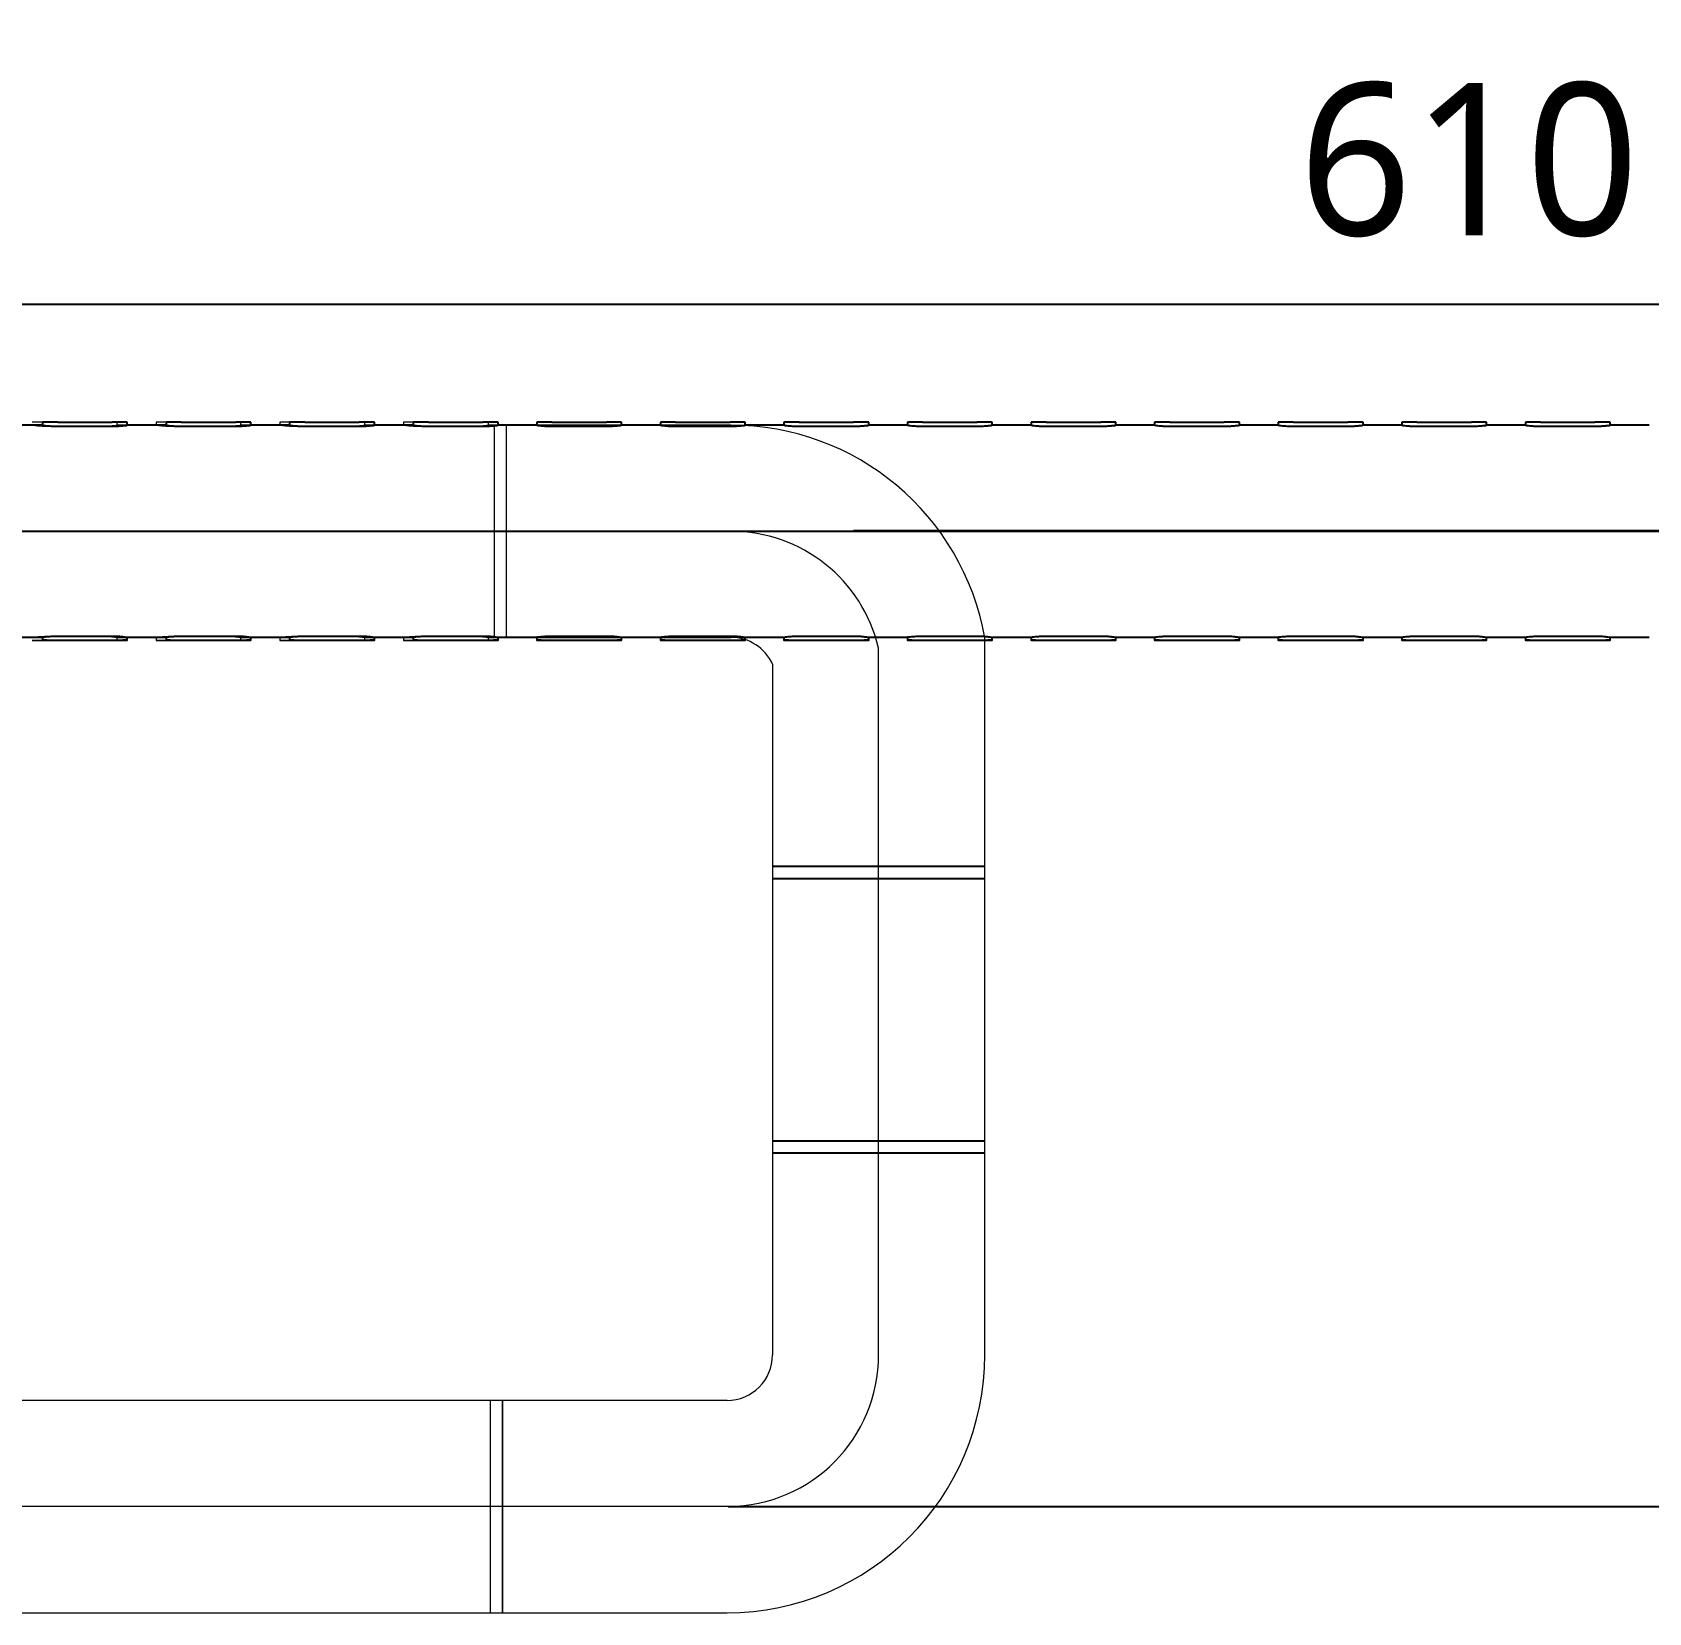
# Model space of a CAD drawing. Extents: x 3814 to 6583, y -1052 to 2311.
# Drawn here: x 4436.5 to 4701.7, y -288.7 to -29.4 of the extents above; entities that cross this region are included whole.
import ezdxf

# ---------------------------------------------------------------- set-up
doc = ezdxf.new("R2010")
doc.units = 0
doc.header["$LTSCALE"] = 20
doc.header["$MEASUREMENT"] = 0
for name, pattern in [('CENTERX2', [20.32, 12.7, -2.54, 2.54, -2.54]), ('SLD-中心线', [34.29, 30.48, -1.27, 1.27, -1.27]), ('SLD-实线', [0])]:
    doc.linetypes.add(name, pattern=pattern)
doc.layers.get('0').update_dxf_attribs({"linetype": 'CONTINUOUS'})
doc.layers.get('DEFPOINTS').update_dxf_attribs({"linetype": 'CONTINUOUS'})
doc.layers.add('10', color=7, linetype='CONTINUOUS')
doc.layers.add('3', color=3, linetype='CONTINUOUS')
doc.layers.add('中心线层', color=1, linetype='CENTERX2', lineweight=25)
doc.styles.get("Standard").update_dxf_attribs({"font": 'NanumGothic.ttf'})
doc.dimstyles.get("Standard").update_dxf_attribs({"dimtxt": 2.5, "dimasz": 2, "dimexe": 2, "dimexo": 1, "dimgap": 1.5, "dimtad": 1, "dimdec": 0, "dimlfac": 10, "dimrnd": 0.5, "dimzin": 0, "dimdsep": 46, "dimtxsty": 'Standard', "dimcen": 0, "dimclrt": 2, "dimadec": 0, "dimazin": 0, "dimtfac": 1, "dimtdec": 0, "dimtmove": 0, "dimatfit": 3, "dimfxl": 0, "dimtolj": 1, "dimtzin": 0, "dimarcsym": 0})

# ---------------------------------------------------------------- blocks, each defined once
blk = doc.blocks.new('*D101')
at = {"layer": '3', "color": 3, "lineweight": -2}
for p, q in [((4236.63, 791.05), (5073.5, 791.05)), ((5063.5, 771.05), (5063.5, 363.6)), ((5063.5, -91.27), (5063.5, 316.38)), ((4291.34, -111.27), (5073.5, -111.27))]:
    blk.add_line(p, q, dxfattribs=at)
at = {"layer": '3', "color": 3}
for points in [[(5060.17, 771.05), (5066.83, 771.05), (5063.5, 791.05)], [(5060.17, -91.27), (5066.83, -91.27), (5063.5, -111.27)]]:
    blk.add_solid(points, dxfattribs=at)
at = {"layer": 'DEFPOINTS', "color": 0}
for p in [(4236.63, 791.05), (4291.34, -111.27), (5063.5, -111.27)]:
    blk.add_point(p, dxfattribs=at)
at = {"layer": '3', "color": 2, "insert": (5063.5, 339.99), "char_height": 25, "attachment_point": 5}
blk.add_mtext('\\A1;900', dxfattribs=at)
blk = doc.blocks.new('*D103')
at = {"layer": '3', "color": 3, "lineweight": -2}
for p, q in [((4367.36, -111.27), (4367.36, -64)), ((4976.97, -111.27), (4976.97, -64)), ((4387.36, -74), (4956.97, -74))]:
    blk.add_line(p, q, dxfattribs=at)
at = {"layer": '3', "color": 3}
for points in [[(4387.36, -70.67), (4387.36, -77.33), (4367.36, -74)], [(4956.97, -70.67), (4956.97, -77.33), (4976.97, -74)]]:
    blk.add_solid(points, dxfattribs=at)
at = {"layer": 'DEFPOINTS', "color": 0}
for p in [(4976.97, -74), (4367.36, -111.27), (4976.97, -111.27)]:
    blk.add_point(p, dxfattribs=at)
at = {"layer": '3', "color": 2, "insert": (4672.17, -50.39), "char_height": 25, "attachment_point": 5}
blk.add_mtext('\\A1;610', dxfattribs=at)
blk = doc.blocks.new('*D104')
at = {"layer": '3', "color": 3, "lineweight": -2}
for p, q in [((4277.37, -86.43), (4277.37, -12.5)), ((4976.97, -111.27), (4976.97, -12.5)), ((4297.37, -22.5), (4956.97, -22.5))]:
    blk.add_line(p, q, dxfattribs=at)
at = {"layer": '3', "color": 3}
for points in [[(4297.37, -19.17), (4297.37, -25.83), (4277.37, -22.5)], [(4956.97, -19.17), (4956.97, -25.83), (4976.97, -22.5)]]:
    blk.add_solid(points, dxfattribs=at)
at = {"layer": 'DEFPOINTS', "color": 0}
for p in [(4976.97, -22.5), (4277.37, -86.43), (4976.97, -111.27)]:
    blk.add_point(p, dxfattribs=at)
at = {"layer": '3', "color": 2, "insert": (4650, 1.02), "char_height": 25, "attachment_point": 5}
blk.add_mtext('\\A1;700', dxfattribs=at)
blk = doc.blocks.new('*D114')
at = {"layer": '3', "color": 3, "lineweight": -2}
for p, q in [((4571.22, -111.17), (5073.5, -111.17)), ((5063.5, -131.17), (5063.5, -167.61)), ((5063.5, -251.27), (5063.5, -214.83)), ((4550.67, -271.27), (5073.5, -271.27))]:
    blk.add_line(p, q, dxfattribs=at)
at = {"layer": '3', "color": 3}
for points in [[(5060.17, -131.17), (5066.83, -131.17), (5063.5, -111.17)], [(5060.17, -251.27), (5066.83, -251.27), (5063.5, -271.27)]]:
    blk.add_solid(points, dxfattribs=at)
at = {"layer": 'DEFPOINTS', "color": 0}
for p in [(4571.22, -111.17), (4550.67, -271.27), (5063.5, -271.27)]:
    blk.add_point(p, dxfattribs=at)
at = {"layer": '3', "color": 2, "insert": (5063.5, -191.22), "char_height": 25, "attachment_point": 5}
blk.add_mtext('\\A1;160', dxfattribs=at)

msp = doc.modelspace()

# ---------------------------------------------------------------- linework, layer by layer
at = {"color": 7, "linetype": 'SLD-实线', "lineweight": 15}
for p, q in [((4436.51663, -93.86231), (4430.08637, -93.86231)), ((4438.97351, -93.36357), (4447.92851, -93.36357)), ((4438.97351, -94.03967), (4447.92851, -94.03967)), ((4456.81463, -93.86231), (4450.38437, -93.86231)), ((4450.41601, -93.86231), (4450.41601, -93.36482)), ((4456.78401, -93.36482), (4456.78401, -93.86231)), ((4459.27151, -93.36357), (4468.22651, -93.36357)), ((4459.27151, -94.03967), (4468.22651, -94.03967)), ((4477.11264, -93.86231), (4470.68237, -93.86231)), ((4470.71401, -93.86231), (4470.71401, -93.36482)), ((4477.08201, -93.36482), (4477.08201, -93.86231)), ((4479.56951, -93.36357), (4488.52451, -93.36357)), ((4479.56951, -94.03967), (4488.52451, -94.03967)), ((4497.41063, -93.86231), (4490.98037, -93.86231)), ((4491.01201, -93.86231), (4491.01201, -93.36482)), ((4497.38001, -93.36482), (4497.38001, -93.86231)), ((4499.86751, -93.36357), (4508.82251, -93.36357)), ((4499.86751, -94.03967), (4508.82251, -94.03967)), ((4512.30501, -93.86231), (4511.27837, -93.86231)), ((4511.31001, -93.86231), (4511.31001, -93.36482)), ((4514.29501, -93.86231), (4512.30501, -93.86231)), ((4512.30501, -128.68734), (4512.30501, -93.86231)), ((4512.30501, -115.78349), (4512.30501, -93.86231)), ((4551.11001, -93.86231), (4514.29501, -93.86231)), ((4514.29501, -115.78349), (4514.29501, -93.86231)), ((4514.29501, -128.68734), (4514.29501, -93.86231)), ((4512.30501, -128.68734), (4512.30501, -115.78349)), ((4514.29501, -128.68734), (4514.29501, -115.78349)), ((4438.97351, -128.50746), (4447.92851, -128.50746)), ((4438.97351, -129.18356), (4447.92851, -129.18356)), ((4447.92851, -129.18608), (4438.97351, -129.18608)), ((4450.41601, -129.18483), (4450.41601, -128.68292)), ((4450.41601, -128.68734), (4456.78401, -128.68734)), ((4456.78401, -128.68292), (4456.78401, -129.18483)), ((4459.27151, -128.50746), (4468.22651, -128.50746)), ((4459.27151, -129.18356), (4468.22651, -129.18356)), ((4468.22651, -129.18608), (4459.27151, -129.18608)), ((4470.71401, -129.18483), (4470.71401, -128.68292)), ((4470.71401, -128.68734), (4477.08201, -128.68734)), ((4477.08201, -128.68292), (4477.08201, -129.18483)), ((4479.56951, -128.50746), (4488.52451, -128.50746)), ((4479.56951, -129.18356), (4488.52451, -129.18356)), ((4488.52451, -129.18608), (4479.56951, -129.18608)), ((4491.01201, -129.18483), (4491.01201, -128.68292)), ((4491.01201, -128.68734), (4497.38001, -128.68734)), ((4497.38001, -128.68292), (4497.38001, -129.18483)), ((4499.86751, -128.50746), (4508.82251, -128.50746)), ((4499.86751, -129.18356), (4508.82251, -129.18356)), ((4508.82251, -129.18608), (4499.86751, -129.18608)), ((4511.31001, -129.18483), (4511.31001, -128.68292)), ((4511.31001, -128.68734), (4512.30501, -128.68734)), ((4512.30501, -128.68734), (4514.29501, -128.68734)), ((4514.29501, -128.68734), (4551.11001, -128.68734)), ((4592.74327, -246.39983), (4592.74327, -128.7401)), ((4557.91827, -133.09427), (4557.91827, -246.39983)), ((4511.65077, -253.86232), (4150.46576, -253.86232)), ((4513.64077, -253.86232), (4511.65077, -253.86232)), ((4511.65077, -274.3393), (4511.65077, -253.86232)), ((4511.65077, -288.68732), (4511.65077, -253.86232)), ((4550.45577, -253.86232), (4513.64077, -253.86232)), ((4513.64077, -288.68732), (4513.64077, -253.86232)), ((4513.64077, -253.86232), (4513.64077, -288.68732)), ((4511.65077, -288.68732), (4511.65077, -274.3393)), ((4150.46576, -288.68732), (4511.65077, -288.68732)), ((4511.65077, -288.68732), (4513.64077, -288.68732)), ((4513.64077, -288.68732), (4550.45577, -288.68732))]:
    msp.add_line(p, q, dxfattribs=at)
at = {"color": 5, "linetype": 'Continuous', "lineweight": 25}
for p, q in [((4438.18453, -93.8842), (4431.76234, -93.8842)), ((4438.15915, -93.38762), (4438.15915, -93.88887)), ((4440.64352, -93.37337), (4449.58726, -93.37337)), ((4440.64352, -94.04861), (4449.58726, -94.04861)), ((4458.45703, -93.8842), (4452.03484, -93.8842)), ((4452.07164, -93.88887), (4452.07164, -93.38762)), ((4458.43165, -93.38762), (4458.43165, -93.88887)), ((4460.91602, -93.37337), (4469.85977, -93.37337)), ((4460.91602, -94.04861), (4469.85977, -94.04861)), ((4478.72953, -93.8842), (4472.30733, -93.8842)), ((4472.34415, -93.88887), (4472.34415, -93.38762)), ((4478.70414, -93.38762), (4478.70414, -93.88887)), ((4481.18852, -93.37337), (4490.13226, -93.37337)), ((4481.18852, -94.04861), (4490.13226, -94.04861)), ((4499.00203, -93.8842), (4492.57984, -93.8842)), ((4492.61665, -93.88887), (4492.61665, -93.38762)), ((4498.97664, -93.38762), (4498.97664, -93.88887)), ((4501.46101, -93.37337), (4510.40477, -93.37337)), ((4501.46101, -94.04861), (4510.40477, -94.04861)), ((4519.27452, -93.8842), (4512.85234, -93.8842)), ((4512.88914, -93.88887), (4512.88914, -93.38762)), ((4519.24914, -93.38762), (4519.24914, -93.88887)), ((4521.73351, -93.37337), (4530.67727, -93.37337)), ((4521.73351, -94.04861), (4530.67727, -94.04861)), ((4539.54703, -93.8842), (4533.12484, -93.8842)), ((4533.16164, -93.88887), (4533.16164, -93.38762)), ((4539.52164, -93.38762), (4539.52164, -93.88887)), ((4542.00602, -93.37337), (4550.94977, -93.37337)), ((4542.00602, -94.04861), (4550.94977, -94.04861)), ((4559.81953, -93.8842), (4553.39734, -93.8842)), ((4553.43414, -93.88887), (4553.43414, -93.38762)), ((4559.79415, -93.38762), (4559.79415, -93.88887)), ((4562.27852, -93.37337), (4571.22227, -93.37337)), ((4562.27852, -94.04861), (4571.22227, -94.04861)), ((4580.09203, -93.8842), (4573.66985, -93.8842)), ((4573.70665, -93.88887), (4573.70665, -93.38762)), ((4580.06665, -93.38762), (4580.06665, -93.88887)), ((4582.55102, -93.37337), (4591.49478, -93.37337)), ((4582.55102, -94.04861), (4591.49478, -94.04861)), ((4600.36452, -93.8842), (4593.94234, -93.8842)), ((4593.97915, -93.88887), (4593.97915, -93.38762)), ((4600.33914, -93.38762), (4600.33914, -93.88887)), ((4602.82351, -93.37337), (4611.76726, -93.37337)), ((4602.82351, -94.04861), (4611.76726, -94.04861)), ((4620.63704, -93.8842), (4614.21485, -93.8842)), ((4614.25164, -93.88887), (4614.25164, -93.38762)), ((4620.61165, -93.38762), (4620.61165, -93.88887)), ((4623.09603, -93.37337), (4632.03978, -93.37337)), ((4623.09603, -94.04861), (4632.03978, -94.04861)), ((4640.90952, -93.8842), (4634.48734, -93.8842)), ((4634.52415, -93.88887), (4634.52415, -93.38762)), ((4640.88414, -93.38762), (4640.88414, -93.88887)), ((4643.36852, -93.37337), (4652.31227, -93.37337)), ((4643.36852, -94.04861), (4652.31227, -94.04861)), ((4661.18204, -93.8842), (4654.75983, -93.8842)), ((4654.79664, -93.88887), (4654.79664, -93.38762)), ((4661.15663, -93.38762), (4661.15663, -93.88887)), ((4663.64103, -93.37337), (4672.58476, -93.37337)), ((4663.64103, -94.04861), (4672.58476, -94.04861)), ((4681.45453, -93.8842), (4675.03235, -93.8842)), ((4675.06913, -93.88887), (4675.06913, -93.38762)), ((4681.42915, -93.38762), (4681.42915, -93.88887)), ((4683.91352, -93.37337), (4692.85727, -93.37337)), ((4683.91352, -94.04861), (4692.85727, -94.04861)), ((4701.72702, -93.8842), (4695.30483, -93.8842)), ((4695.34165, -93.88887), (4695.34165, -93.38762)), ((4431.77375, -128.66545), (4438.19594, -128.66545)), ((4438.15915, -128.66078), (4438.15915, -129.16203)), ((4440.64352, -128.47255), (4449.58726, -128.47255)), ((4440.64352, -129.14779), (4449.58726, -129.14779)), ((4449.58726, -129.17628), (4440.64352, -129.17628)), ((4452.04626, -128.66545), (4458.46845, -128.66545)), ((4452.07164, -129.16203), (4452.07164, -128.66078)), ((4458.43165, -128.66078), (4458.43165, -129.16203)), ((4460.91602, -128.47255), (4469.85977, -128.47255)), ((4460.91602, -129.14779), (4469.85977, -129.14779)), ((4469.85977, -129.17628), (4460.91602, -129.17628)), ((4472.31875, -128.66545), (4478.74095, -128.66545)), ((4472.34415, -129.16203), (4472.34415, -128.66078)), ((4478.70414, -128.66078), (4478.70414, -129.16203)), ((4481.18852, -128.47255), (4490.13226, -128.47255)), ((4481.18852, -129.14779), (4490.13226, -129.14779)), ((4490.13226, -129.17628), (4481.18852, -129.17628)), ((4492.59125, -128.66545), (4499.01345, -128.66545)), ((4492.61665, -129.16203), (4492.61665, -128.66078)), ((4498.97664, -128.66078), (4498.97664, -129.16203)), ((4501.46101, -128.47255), (4510.40477, -128.47255)), ((4501.46101, -129.14779), (4510.40477, -129.14779)), ((4510.40477, -129.17628), (4501.46101, -129.17628)), ((4512.86376, -128.66545), (4519.28594, -128.66545)), ((4512.88914, -129.16203), (4512.88914, -128.66078)), ((4519.24914, -128.66078), (4519.24914, -129.16203)), ((4521.73351, -128.47255), (4530.67727, -128.47255)), ((4521.73351, -129.14779), (4530.67727, -129.14779)), ((4530.67727, -129.17628), (4521.73351, -129.17628)), ((4533.13626, -128.66545), (4539.55844, -128.66545)), ((4533.16164, -129.16203), (4533.16164, -128.66078)), ((4539.52164, -128.66078), (4539.52164, -129.16203)), ((4542.00602, -128.47255), (4550.94977, -128.47255)), ((4542.00602, -129.14779), (4550.94977, -129.14779)), ((4550.94977, -129.17628), (4542.00602, -129.17628)), ((4553.40876, -128.66545), (4559.83094, -128.66545)), ((4553.43414, -129.16203), (4553.43414, -128.66078)), ((4559.79415, -128.66078), (4559.79415, -129.16203)), ((4562.27852, -128.47255), (4571.22227, -128.47255)), ((4562.27852, -129.14779), (4571.22227, -129.14779)), ((4571.22227, -129.17628), (4562.27852, -129.17628)), ((4573.68125, -128.66545), (4580.10345, -128.66545)), ((4573.70665, -129.16203), (4573.70665, -128.66078)), ((4580.06665, -128.66078), (4580.06665, -129.16203)), ((4582.55102, -128.47255), (4591.49478, -128.47255)), ((4582.55102, -129.14779), (4591.49478, -129.14779)), ((4591.49478, -129.17628), (4582.55102, -129.17628)), ((4593.95377, -128.66545), (4600.37595, -128.66545)), ((4593.97915, -129.16203), (4593.97915, -128.66078)), ((4600.33914, -128.66078), (4600.33914, -129.16203)), ((4602.82351, -128.47255), (4611.76726, -128.47255)), ((4602.82351, -129.14779), (4611.76726, -129.14779)), ((4611.76726, -129.17628), (4602.82351, -129.17628)), ((4614.22625, -128.66545), (4620.64844, -128.66545)), ((4614.25164, -129.16203), (4614.25164, -128.66078)), ((4620.61165, -128.66078), (4620.61165, -129.16203)), ((4623.09603, -128.47255), (4632.03978, -128.47255)), ((4623.09603, -129.14779), (4632.03978, -129.14779)), ((4632.03978, -129.17628), (4623.09603, -129.17628)), ((4634.49874, -128.66545), (4640.92096, -128.66545)), ((4634.52415, -129.16203), (4634.52415, -128.66078)), ((4640.88414, -128.66078), (4640.88414, -129.16203)), ((4643.36852, -128.47255), (4652.31227, -128.47255)), ((4643.36852, -129.14779), (4652.31227, -129.14779)), ((4652.31227, -129.17628), (4643.36852, -129.17628)), ((4654.77126, -128.66545), (4661.19344, -128.66545)), ((4654.79664, -129.16203), (4654.79664, -128.66078)), ((4661.15663, -128.66078), (4661.15663, -129.16203)), ((4663.64103, -128.47255), (4672.58476, -128.47255)), ((4663.64103, -129.14779), (4672.58476, -129.14779)), ((4672.58476, -129.17628), (4663.64103, -129.17628)), ((4675.04375, -128.66545), (4681.46593, -128.66545)), ((4675.06913, -129.16203), (4675.06913, -128.66078)), ((4681.42915, -128.66078), (4681.42915, -129.16203)), ((4683.91352, -128.47255), (4692.85727, -128.47255)), ((4683.91352, -129.14779), (4692.85727, -129.14779)), ((4692.85727, -129.17628), (4683.91352, -129.17628)), ((4695.31627, -128.66545), (4701.73845, -128.66545)), ((4695.34165, -129.16203), (4695.34165, -128.66078))]:
    msp.add_line(p, q, dxfattribs=at)
for p, q in [((4557.91827, -166.24705), (4592.74327, -166.24705)), ((4557.91827, -168.23705), (4592.74327, -168.23705)), ((4557.91827, -211.25705), (4592.74327, -211.25705)), ((4557.91827, -213.24705), (4592.74327, -213.24705))]:
    msp.add_line(p, q)
at = {"color": 7, "linetype": 'SLD-实线', "lineweight": 15, "flags": 128}
for points in [[(4438.97351, -129.18608), (4438.02158, -129.18599), (4437.21458, -129.18572), (4436.67535, -129.18531), (4436.48601, -129.18483), (4436.67535, -129.18433), (4437.21458, -129.18394), (4438.02158, -129.18365), (4438.97351, -129.18356)], [(4447.92851, -129.18356), (4448.88043, -129.18365), (4449.68743, -129.18394), (4450.22666, -129.18433), (4450.41601, -129.18483), (4450.22666, -129.18531), (4449.68743, -129.18572), (4448.88043, -129.18599), (4447.92851, -129.18608)], [(4459.27151, -129.18608), (4458.31958, -129.18599), (4457.51258, -129.18572), (4456.97336, -129.18531), (4456.78401, -129.18483), (4456.97336, -129.18433), (4457.51258, -129.18394), (4458.31958, -129.18365), (4459.27151, -129.18356)], [(4468.22651, -129.18356), (4469.17843, -129.18365), (4469.98544, -129.18394), (4470.52466, -129.18433), (4470.71401, -129.18483), (4470.52466, -129.18531), (4469.98544, -129.18572), (4469.17843, -129.18599), (4468.22651, -129.18608)], [(4479.56951, -129.18608), (4478.61758, -129.18599), (4477.81058, -129.18572), (4477.27136, -129.18531), (4477.08201, -129.18483), (4477.27136, -129.18433), (4477.81058, -129.18394), (4478.61758, -129.18365), (4479.56951, -129.18356)], [(4488.52451, -129.18356), (4489.47643, -129.18365), (4490.28343, -129.18394), (4490.82266, -129.18433), (4491.01201, -129.18483), (4490.82266, -129.18531), (4490.28343, -129.18572), (4489.47643, -129.18599), (4488.52451, -129.18608)], [(4499.86751, -129.18608), (4498.91558, -129.18599), (4498.10858, -129.18572), (4497.56936, -129.18531), (4497.38001, -129.18483), (4497.56936, -129.18433), (4498.10858, -129.18394), (4498.91558, -129.18365), (4499.86751, -129.18356)], [(4508.82251, -129.18356), (4509.77443, -129.18365), (4510.58144, -129.18394), (4511.12066, -129.18433), (4511.31001, -129.18483), (4511.12066, -129.18531), (4510.58144, -129.18572), (4509.77443, -129.18599), (4508.82251, -129.18608)]]:
    msp.add_lwpolyline(points, dxfattribs=at)
at = {"color": 5, "linetype": 'Continuous', "lineweight": 25, "flags": 128}
for points in [[(4440.64352, -129.17628), (4439.69279, -129.17519), (4438.8868, -129.1721), (4438.34825, -129.16748), (4438.15915, -129.16203), (4438.34825, -129.15658), (4438.8868, -129.15196), (4439.69279, -129.14887), (4440.64352, -129.14779)], [(4449.58726, -129.14779), (4450.538, -129.14887), (4451.34399, -129.15196), (4451.88253, -129.15658), (4452.07164, -129.16203), (4451.88253, -129.16748), (4451.34399, -129.1721), (4450.538, -129.17519), (4449.58726, -129.17628)], [(4460.91602, -129.17628), (4459.96529, -129.17519), (4459.1593, -129.1721), (4458.62076, -129.16748), (4458.43165, -129.16203), (4458.62076, -129.15658), (4459.1593, -129.15196), (4459.96529, -129.14887), (4460.91602, -129.14779)], [(4469.85977, -129.14779), (4470.81049, -129.14887), (4471.61648, -129.15196), (4472.15503, -129.15658), (4472.34415, -129.16203), (4472.15503, -129.16748), (4471.61648, -129.1721), (4470.81049, -129.17519), (4469.85977, -129.17628)], [(4481.18852, -129.17628), (4480.23779, -129.17519), (4479.4318, -129.1721), (4478.89325, -129.16748), (4478.70414, -129.16203), (4478.89325, -129.15658), (4479.4318, -129.15196), (4480.23779, -129.14887), (4481.18852, -129.14779)], [(4490.13226, -129.14779), (4491.083, -129.14887), (4491.88898, -129.15196), (4492.42754, -129.15658), (4492.61665, -129.16203), (4492.42754, -129.16748), (4491.88898, -129.1721), (4491.083, -129.17519), (4490.13226, -129.17628)], [(4501.46101, -129.17628), (4500.51029, -129.17519), (4499.70431, -129.1721), (4499.16575, -129.16748), (4498.97664, -129.16203), (4499.16575, -129.15658), (4499.70431, -129.15196), (4500.51029, -129.14887), (4501.46101, -129.14779)], [(4510.40477, -129.14779), (4511.3555, -129.14887), (4512.16149, -129.15196), (4512.70002, -129.15658), (4512.88914, -129.16203), (4512.70002, -129.16748), (4512.16149, -129.1721), (4511.3555, -129.17519), (4510.40477, -129.17628)], [(4521.73351, -129.17628), (4520.78279, -129.17519), (4519.97679, -129.1721), (4519.43826, -129.16748), (4519.24914, -129.16203), (4519.43826, -129.15658), (4519.97679, -129.15196), (4520.78279, -129.14887), (4521.73351, -129.14779)], [(4530.67727, -129.14779), (4531.628, -129.14887), (4532.43399, -129.15196), (4532.97253, -129.15658), (4533.16164, -129.16203), (4532.97253, -129.16748), (4532.43399, -129.1721), (4531.628, -129.17519), (4530.67727, -129.17628)], [(4542.00602, -129.17628), (4541.05528, -129.17519), (4540.2493, -129.1721), (4539.71076, -129.16748), (4539.52164, -129.16203), (4539.71076, -129.15658), (4540.2493, -129.15196), (4541.05528, -129.14887), (4542.00602, -129.14779)], [(4550.94977, -129.14779), (4551.9005, -129.14887), (4552.70649, -129.15196), (4553.24503, -129.15658), (4553.43414, -129.16203), (4553.24503, -129.16748), (4552.70649, -129.1721), (4551.9005, -129.17519), (4550.94977, -129.17628)], [(4562.27852, -129.17628), (4561.32778, -129.17519), (4560.5218, -129.1721), (4559.98326, -129.16748), (4559.79415, -129.16203), (4559.98326, -129.15658), (4560.5218, -129.15196), (4561.32778, -129.14887), (4562.27852, -129.14779)], [(4571.22227, -129.14779), (4572.17299, -129.14887), (4572.97899, -129.15196), (4573.51753, -129.15658), (4573.70665, -129.16203), (4573.51753, -129.16748), (4572.97899, -129.1721), (4572.17299, -129.17519), (4571.22227, -129.17628)], [(4582.55102, -129.17628), (4581.60029, -129.17519), (4580.7943, -129.1721), (4580.25575, -129.16748), (4580.06665, -129.16203), (4580.25575, -129.15658), (4580.7943, -129.15196), (4581.60029, -129.14887), (4582.55102, -129.14779)], [(4591.49478, -129.14779), (4592.44551, -129.14887), (4593.25148, -129.15196), (4593.79002, -129.15658), (4593.97915, -129.16203), (4593.79002, -129.16748), (4593.25148, -129.1721), (4592.44551, -129.17519), (4591.49478, -129.17628)], [(4602.82351, -129.17628), (4601.87278, -129.17519), (4601.0668, -129.1721), (4600.52827, -129.16748), (4600.33914, -129.16203), (4600.52827, -129.15658), (4601.0668, -129.15196), (4601.87278, -129.14887), (4602.82351, -129.14779)], [(4611.76726, -129.14779), (4612.718, -129.14887), (4613.524, -129.15196), (4614.06254, -129.15658), (4614.25164, -129.16203), (4614.06254, -129.16748), (4613.524, -129.1721), (4612.718, -129.17519), (4611.76726, -129.17628)], [(4623.09603, -129.17628), (4622.14529, -129.17519), (4621.33929, -129.1721), (4620.80075, -129.16748), (4620.61165, -129.16203), (4620.80075, -129.15658), (4621.33929, -129.15196), (4622.14529, -129.14887), (4623.09603, -129.14779)], [(4632.03978, -129.14779), (4632.99049, -129.14887), (4633.79649, -129.15196), (4634.33503, -129.15658), (4634.52415, -129.16203), (4634.33503, -129.16748), (4633.79649, -129.1721), (4632.99049, -129.17519), (4632.03978, -129.17628)], [(4643.36852, -129.17628), (4642.41778, -129.17519), (4641.61181, -129.1721), (4641.07324, -129.16748), (4640.88414, -129.16203), (4641.07324, -129.15658), (4641.61181, -129.15196), (4642.41778, -129.14887), (4643.36852, -129.14779)], [(4652.31227, -129.14779), (4653.263, -129.14887), (4654.06897, -129.15196), (4654.60754, -129.15658), (4654.79664, -129.16203), (4654.60754, -129.16748), (4654.06897, -129.1721), (4653.263, -129.17519), (4652.31227, -129.17628)], [(4663.64103, -129.17628), (4662.6903, -129.17519), (4661.8843, -129.1721), (4661.34576, -129.16748), (4661.15663, -129.16203), (4661.34576, -129.15658), (4661.8843, -129.15196), (4662.6903, -129.14887), (4663.64103, -129.14779)], [(4672.58476, -129.14779), (4673.53549, -129.14887), (4674.34149, -129.15196), (4674.88003, -129.15658), (4675.06913, -129.16203), (4674.88003, -129.16748), (4674.34149, -129.1721), (4673.53549, -129.17519), (4672.58476, -129.17628)], [(4683.91352, -129.17628), (4682.96279, -129.17519), (4682.15681, -129.1721), (4681.61825, -129.16748), (4681.42915, -129.16203), (4681.61825, -129.15658), (4682.15681, -129.15196), (4682.96279, -129.14887), (4683.91352, -129.14779)], [(4692.85727, -129.14779), (4693.80801, -129.14887), (4694.61398, -129.15196), (4695.15252, -129.15658), (4695.34165, -129.16203), (4695.15252, -129.16748), (4694.61398, -129.1721), (4693.80801, -129.17519), (4692.85727, -129.17628)]]:
    msp.add_lwpolyline(points, dxfattribs=at)
at = {"color": 7, "linetype": 'SLD-实线', "lineweight": 15}
for centre, radius, start, end in [((4438.34382, -1319.823), 1226.45958, 89.97058333, 90.08679031), ((4448.55819, -1319.83703), 1226.47362, 89.91321036, 90.029416), ((4458.64182, -1319.83001), 1226.4666, 89.97058366, 90.08678997), ((4468.85619, -1319.83564), 1226.47223, 89.91321025, 90.0294162), ((4478.93983, -1319.83564), 1226.47223, 89.9705838, 90.08678975), ((4489.15419, -1319.83801), 1226.4746, 89.91321036, 90.02941609), ((4499.23783, -1319.83801), 1226.4746, 89.97058391, 90.08678964), ((4509.45219, -1319.83435), 1226.47094, 89.9132102, 90.02941621), ((4551.11001, -136.14982), 42.2875, 10.0916078, 90), ((4551.11001, -136.14982), 7.4625, 24.1705551, 90), ((4550.45577, -246.39982), 7.4625, 270, 0), ((4550.45577, -246.39982), 42.2875, 270, 0)]:
    msp.add_arc(centre, radius, start, end, dxfattribs=at)
at = {"color": 5, "linetype": 'Continuous', "lineweight": 25}
for centre, radius, start, end in [((4440.0224, -201.69349), 108.3219, 89.6714616, 90.985596), ((4450.20838, -201.69494), 108.32335, 89.0144118, 90.3285325), ((4460.2949, -201.69387), 108.32228, 89.6714639, 90.9855937), ((4470.48089, -201.69557), 108.32398, 89.0144167, 90.3285257), ((4480.5674, -201.69601), 108.32441, 89.671471, 90.9855827), ((4490.75338, -201.69601), 108.32441, 89.0144173, 90.328529), ((4500.8399, -201.69557), 108.32398, 89.6714743, 90.9855833), ((4511.02589, -201.69387), 108.32228, 89.0144063, 90.3285361), ((4521.1124, -201.69462), 108.32303, 89.6714685, 90.9855891), ((4531.29839, -201.69387), 108.32228, 89.0144063, 90.3285361), ((4541.3849, -201.69387), 108.32228, 89.6714639, 90.9855937), ((4551.57089, -201.69387), 108.32228, 89.0144063, 90.3285361), ((4561.6574, -201.69387), 108.32228, 89.6714639, 90.9855937), ((4571.84339, -201.69462), 108.32303, 89.0144109, 90.3285315), ((4581.92989, -201.69236), 108.32077, 89.6714548, 90.9856028), ((4592.11588, -201.69633), 108.32474, 89.0144213, 90.3285211), ((4602.2024, -201.69633), 108.32474, 89.6714789, 90.9855787), ((4612.3884, -201.69141), 108.31982, 89.0143914, 90.328551), ((4622.47489, -201.69141), 108.31982, 89.671449, 90.9856086), ((4632.66088, -201.69784), 108.32625, 89.0144304, 90.328512), ((4642.74739, -201.69331), 108.32172, 89.6714605, 90.9855971), ((4652.93339, -201.69331), 108.32172, 89.0144029, 90.3285395), ((4663.01992, -201.69871), 108.32711, 89.6714815, 90.9855683), ((4673.20589, -201.69141), 108.31982, 89.0143914, 90.328551), ((4683.2924, -201.69331), 108.32172, 89.6714605, 90.9855971), ((4693.47838, -201.69633), 108.32474, 89.0144213, 90.3285211)]:
    msp.add_arc(centre, radius, start, end, dxfattribs=at)
at = {"color": 7, "linetype": 'SLD-实线', "lineweight": 15}
for points, knots in [([(4436.51663, -93.86667), (4436.50832, -93.86544), (4436.47428, -93.8604), (4436.69904, -93.8922), (4437.16948, -93.94912), (4437.86318, -94.00956), (4438.50315, -94.03726), (4438.87805, -94.03918), (4438.97351, -94.03967)], [0, 0, 0, 0, 0.068797278, 0.281639595, 0.495234103, 0.710727298, 0.926340737, 1, 1, 1, 1]), ([(4447.92851, -94.03967), (4448.20648, -94.03566), (4448.76234, -94.02764), (4449.50594, -93.97149), (4450.06452, -93.91051), (4450.38412, -93.86662), (4450.3843, -93.86674), (4450.38437, -93.86679)], [0, 0, 0, 0, 0.213829826, 0.427607021, 0.642759284, 0.858830413, 1, 1, 1, 1]), ([(4456.81463, -93.86667), (4456.80632, -93.86544), (4456.77229, -93.8604), (4456.99704, -93.8922), (4457.46748, -93.94912), (4458.16118, -94.00956), (4458.80115, -94.03726), (4459.17605, -94.03918), (4459.27151, -94.03967)], [0, 0, 0, 0, 0.068797267, 0.28163972, 0.495233817, 0.710727151, 0.926341641, 1, 1, 1, 1]), ([(4468.22651, -94.03967), (4468.50447, -94.03566), (4469.06034, -94.02764), (4469.80394, -93.97149), (4470.36253, -93.91051), (4470.68212, -93.86662), (4470.6823, -93.86674), (4470.68237, -93.86679)], [0, 0, 0, 0, 0.213830508, 0.427607444, 0.642760083, 0.858830584, 1, 1, 1, 1]), ([(4477.11264, -93.86667), (4477.10432, -93.86544), (4477.07029, -93.8604), (4477.29503, -93.8922), (4477.76548, -93.94912), (4478.45918, -94.00956), (4479.09915, -94.03726), (4479.47405, -94.03918), (4479.56951, -94.03967)], [0, 0, 0, 0, 0.068797219, 0.281639264, 0.495233214, 0.710726398, 0.92634074, 1, 1, 1, 1]), ([(4488.52451, -94.03967), (4488.80247, -94.03566), (4489.35834, -94.02764), (4490.10194, -93.97149), (4490.66053, -93.91051), (4490.98012, -93.86662), (4490.9803, -93.86674), (4490.98037, -93.86679)], [0, 0, 0, 0, 0.213830103, 0.427607105, 0.642760129, 0.858830513, 1, 1, 1, 1]), ([(4497.41063, -93.86667), (4497.40232, -93.86544), (4497.36829, -93.8604), (4497.59304, -93.8922), (4498.06348, -93.94912), (4498.75718, -94.00956), (4499.39715, -94.03726), (4499.77205, -94.03918), (4499.86751, -94.03967)], [0, 0, 0, 0, 0.068797236, 0.281639463, 0.495233191, 0.710726814, 0.926341437, 1, 1, 1, 1]), ([(4508.82251, -94.03967), (4509.10047, -94.03566), (4509.65634, -94.02764), (4510.39994, -93.97149), (4510.95853, -93.91051), (4511.27812, -93.86662), (4511.2783, -93.86674), (4511.27837, -93.86679)], [0, 0, 0, 0, 0.213830161, 0.427606908, 0.64275995, 0.858830461, 1, 1, 1, 1]), ([(4436.51764, -128.68286), (4436.50862, -128.68408), (4436.4734, -128.68886), (4436.6986, -128.6564), (4437.1696, -128.5987), (4437.86315, -128.53777), (4438.50315, -128.50986), (4438.87805, -128.50795), (4438.97351, -128.50746)], [0, 0, 0, 0, 0.073017151, 0.284894401, 0.497521747, 0.712038256, 0.926674576, 1, 1, 1, 1]), ([(4447.92851, -128.50746), (4448.20648, -128.5115), (4448.76236, -128.51958), (4449.50587, -128.57617), (4450.06479, -128.63781), (4450.38581, -128.68261), (4450.3855, -128.68287), (4450.38538, -128.68298)], [0, 0, 0, 0, 0.212859885, 0.425667407, 0.639843718, 0.854935047, 1, 1, 1, 1]), ([(4456.81564, -128.68286), (4456.80662, -128.68408), (4456.7714, -128.68886), (4456.9966, -128.6564), (4457.4676, -128.5987), (4458.16115, -128.53777), (4458.80115, -128.50986), (4459.17605, -128.50795), (4459.27151, -128.50746)], [0, 0, 0, 0, 0.073017194, 0.284894567, 0.497521492, 0.712038126, 0.926675481, 1, 1, 1, 1]), ([(4468.22651, -128.50746), (4468.50448, -128.5115), (4469.06036, -128.51958), (4469.80387, -128.57617), (4470.36279, -128.63781), (4470.6838, -128.68261), (4470.6835, -128.68287), (4470.68338, -128.68298)], [0, 0, 0, 0, 0.212860553, 0.425667808, 0.639844482, 0.854935176, 1, 1, 1, 1]), ([(4477.11365, -128.68286), (4477.10462, -128.68408), (4477.0694, -128.68886), (4477.2946, -128.6564), (4477.7656, -128.5987), (4478.45915, -128.53777), (4479.09915, -128.50986), (4479.47405, -128.50795), (4479.56951, -128.50746)], [0, 0, 0, 0, 0.073017144, 0.284894111, 0.49752089, 0.712037376, 0.926674584, 1, 1, 1, 1]), ([(4488.52451, -128.50746), (4488.80248, -128.5115), (4489.35836, -128.51958), (4490.10187, -128.57617), (4490.66079, -128.63781), (4490.9818, -128.68261), (4490.9815, -128.68287), (4490.98138, -128.68298)], [0, 0, 0, 0, 0.21286015, 0.42566747, 0.639844527, 0.854935104, 1, 1, 1, 1]), ([(4497.41165, -128.68286), (4497.40262, -128.68408), (4497.3674, -128.68886), (4497.5926, -128.6564), (4498.0636, -128.5987), (4498.75715, -128.53777), (4499.39715, -128.50986), (4499.77205, -128.50795), (4499.86751, -128.50746)], [0, 0, 0, 0, 0.073017161, 0.284894309, 0.497520867, 0.71203779, 0.926675277, 1, 1, 1, 1]), ([(4508.82251, -128.50746), (4509.10048, -128.5115), (4509.65636, -128.51958), (4510.39987, -128.57617), (4510.95879, -128.63781), (4511.2798, -128.68261), (4511.2795, -128.68287), (4511.27938, -128.68298)], [0, 0, 0, 0, 0.21286021, 0.425667277, 0.639844355, 0.85493506, 1, 1, 1, 1])]:
    msp.add_open_spline(points, degree=3, knots=knots, dxfattribs=at)
at = {"color": 5, "linetype": 'Continuous', "lineweight": 25}
for points, knots in [([(4438.18453, -93.88751), (4438.17963, -93.88648), (4438.15177, -93.88064), (4438.37444, -93.90896), (4438.84107, -93.96176), (4439.53478, -94.01967), (4440.17374, -94.0463), (4440.54817, -94.04814), (4440.64352, -94.04861)], [0, 0, 0, 0, 0.0464373332, 0.2643897287, 0.4831134984, 0.7037814358, 0.9245720142, 1, 1, 1, 1]), ([(4449.58726, -94.04861), (4449.86485, -94.04475), (4450.41995, -94.03704), (4451.16312, -93.98309), (4451.71911, -93.92574), (4452.03124, -93.88633), (4452.0339, -93.88839), (4452.03484, -93.88912)], [0, 0, 0, 0, 0.218970871, 0.437886145, 0.658209374, 0.879474022, 1, 1, 1, 1]), ([(4458.45703, -93.88751), (4458.45214, -93.88648), (4458.42429, -93.88064), (4458.64694, -93.90896), (4459.11357, -93.96176), (4459.80728, -94.01967), (4460.44624, -94.0463), (4460.82068, -94.04814), (4460.91602, -94.04861)], [0, 0, 0, 0, 0.04643723, 0.26438913, 0.48311182, 0.703781381, 0.924572, 1, 1, 1, 1]), ([(4469.85977, -94.04861), (4470.13736, -94.04475), (4470.69245, -94.03704), (4471.43562, -93.98309), (4471.9916, -93.92574), (4472.30375, -93.88633), (4472.3064, -93.88839), (4472.30733, -93.88912)], [0, 0, 0, 0, 0.218967632, 0.437885231, 0.658207775, 0.879473795, 1, 1, 1, 1]), ([(4478.72953, -93.88751), (4478.72464, -93.88648), (4478.69676, -93.88064), (4478.91945, -93.90896), (4479.38607, -93.96176), (4480.07978, -94.01967), (4480.71874, -94.0463), (4481.09318, -94.04814), (4481.18852, -94.04861)], [0, 0, 0, 0, 0.046437393, 0.264390082, 0.483112489, 0.703781765, 0.924572098, 1, 1, 1, 1]), ([(4490.13226, -94.04861), (4490.40985, -94.04475), (4490.96495, -94.03704), (4491.70811, -93.98309), (4492.26411, -93.92574), (4492.57623, -93.88633), (4492.5789, -93.88839), (4492.57984, -93.88912)], [0, 0, 0, 0, 0.218971099, 0.437884893, 0.658209656, 0.879473785, 1, 1, 1, 1]), ([(4499.00203, -93.88751), (4498.99714, -93.88648), (4498.96926, -93.88064), (4499.19196, -93.90896), (4499.65857, -93.96176), (4500.35228, -94.01967), (4500.99124, -94.0463), (4501.36567, -94.04814), (4501.46101, -94.04861)], [0, 0, 0, 0, 0.0464375474, 0.2643909601, 0.4831140928, 0.7037809345, 0.9245757466, 1, 1, 1, 1]), ([(4510.40477, -94.04861), (4510.68235, -94.04475), (4511.23745, -94.03704), (4511.98061, -93.98309), (4512.53661, -93.92574), (4512.84873, -93.88633), (4512.8514, -93.88839), (4512.85234, -93.88912)], [0, 0, 0, 0, 0.218971099, 0.437884893, 0.658209656, 0.879473785, 1, 1, 1, 1]), ([(4519.27452, -93.88751), (4519.26963, -93.88648), (4519.24179, -93.88064), (4519.46443, -93.90896), (4519.93108, -93.96175), (4520.62477, -94.01967), (4521.26373, -94.0463), (4521.63817, -94.04814), (4521.73351, -94.04861)], [0, 0, 0, 0, 0.046437273, 0.264389375, 0.483114508, 0.703781107, 0.92457193, 1, 1, 1, 1]), ([(4530.67727, -94.04861), (4530.95485, -94.04475), (4531.50996, -94.03704), (4532.25311, -93.98309), (4532.80911, -93.92574), (4533.12123, -93.88633), (4533.1239, -93.88839), (4533.12484, -93.88912)], [0, 0, 0, 0, 0.218971099, 0.437884893, 0.658209656, 0.879473785, 1, 1, 1, 1]), ([(4539.54703, -93.88751), (4539.54213, -93.88648), (4539.51429, -93.88064), (4539.73693, -93.90896), (4540.20357, -93.96176), (4540.89728, -94.01967), (4541.53624, -94.0463), (4541.91067, -94.04814), (4542.00602, -94.04861)], [0, 0, 0, 0, 0.04643723, 0.26438913, 0.48311182, 0.703781381, 0.924572, 1, 1, 1, 1]), ([(4550.94977, -94.04861), (4551.22735, -94.04475), (4551.78245, -94.03704), (4552.52561, -93.98309), (4553.08161, -93.92574), (4553.39373, -93.88633), (4553.3964, -93.88839), (4553.39734, -93.88912)], [0, 0, 0, 0, 0.218967341, 0.437884649, 0.658209508, 0.879473732, 1, 1, 1, 1]), ([(4559.81953, -93.88751), (4559.81464, -93.88648), (4559.78679, -93.88064), (4560.00943, -93.90896), (4560.47607, -93.96176), (4561.16978, -94.01967), (4561.80874, -94.0463), (4562.18317, -94.04814), (4562.27852, -94.04861)], [0, 0, 0, 0, 0.04643723, 0.26438913, 0.48311182, 0.703781381, 0.924572, 1, 1, 1, 1]), ([(4571.22227, -94.04861), (4571.49985, -94.04475), (4572.05495, -94.03704), (4572.79811, -93.98309), (4573.35412, -93.92574), (4573.66624, -93.88633), (4573.66891, -93.88839), (4573.66985, -93.88912)], [0, 0, 0, 0, 0.218967341, 0.437884649, 0.658209508, 0.879473732, 1, 1, 1, 1]), ([(4580.09203, -93.88751), (4580.08714, -93.88648), (4580.05929, -93.88064), (4580.28194, -93.90896), (4580.74857, -93.96176), (4581.44228, -94.01967), (4582.08124, -94.0463), (4582.45568, -94.04814), (4582.55102, -94.04861)], [0, 0, 0, 0, 0.04643723, 0.26438913, 0.48311182, 0.703781381, 0.924572, 1, 1, 1, 1]), ([(4591.49478, -94.04861), (4591.77236, -94.04475), (4592.32746, -94.03704), (4593.07062, -93.98309), (4593.6266, -93.92574), (4593.93872, -93.88633), (4593.94139, -93.88839), (4593.94234, -93.88912)], [0, 0, 0, 0, 0.21897167, 0.437886035, 0.658208765, 0.87947347, 1, 1, 1, 1]), ([(4600.36452, -93.88751), (4600.35963, -93.88648), (4600.33182, -93.88064), (4600.55441, -93.90896), (4601.02106, -93.96176), (4601.71477, -94.01967), (4602.35373, -94.0463), (4602.72817, -94.04814), (4602.82351, -94.04861)], [0, 0, 0, 0, 0.0464370674, 0.264388178, 0.483111151, 0.7037809979, 0.9245719026, 1, 1, 1, 1]), ([(4611.76726, -94.04861), (4612.04485, -94.04475), (4612.59995, -94.03704), (4613.34311, -93.98309), (4613.89912, -93.92574), (4614.21124, -93.88633), (4614.21391, -93.88839), (4614.21485, -93.88912)], [0, 0, 0, 0, 0.218970528, 0.437883751, 0.658210548, 0.879474099, 1, 1, 1, 1]), ([(4620.63704, -93.88751), (4620.63214, -93.88648), (4620.60426, -93.88064), (4620.82696, -93.90896), (4621.29357, -93.96176), (4621.98729, -94.01967), (4622.62625, -94.0463), (4623.00068, -94.04814), (4623.09603, -94.04861)], [0, 0, 0, 0, 0.046437393, 0.264390082, 0.483112489, 0.703781765, 0.924572098, 1, 1, 1, 1]), ([(4632.03978, -94.04861), (4632.31736, -94.04475), (4632.87245, -94.03704), (4633.61562, -93.98309), (4634.17161, -93.92574), (4634.48373, -93.88633), (4634.4864, -93.88839), (4634.48734, -93.88912)], [0, 0, 0, 0, 0.218964153, 0.437885547, 0.658208469, 0.879473366, 1, 1, 1, 1]), ([(4640.90952, -93.88751), (4640.90463, -93.88648), (4640.87675, -93.88064), (4641.09944, -93.90896), (4641.56606, -93.96176), (4642.25977, -94.01967), (4642.89874, -94.0463), (4643.27317, -94.04814), (4643.36852, -94.04861)], [0, 0, 0, 0, 0.046437393, 0.264390082, 0.483112489, 0.703781765, 0.924572098, 1, 1, 1, 1]), ([(4652.31227, -94.04861), (4652.58985, -94.04475), (4653.14496, -94.03704), (4653.88812, -93.98309), (4654.44408, -93.92574), (4654.75627, -93.88633), (4654.7589, -93.88839), (4654.75983, -93.88912)], [0, 0, 0, 0, 0.21897111, 0.437884916, 0.658207082, 0.879474225, 1, 1, 1, 1]), ([(4661.18204, -93.88751), (4661.17714, -93.88648), (4661.14927, -93.88064), (4661.37196, -93.90896), (4661.83858, -93.96175), (4662.53227, -94.01968), (4663.17124, -94.0463), (4663.54569, -94.04814), (4663.64103, -94.04861)], [0, 0, 0, 0, 0.0464373394, 0.2643897759, 0.4831119291, 0.7037746161, 0.9245721854, 1, 1, 1, 1]), ([(4672.58476, -94.04861), (4672.86234, -94.04475), (4673.41745, -94.03704), (4674.1606, -93.98309), (4674.71662, -93.92574), (4675.02873, -93.88633), (4675.0314, -93.88839), (4675.03235, -93.88912)], [0, 0, 0, 0, 0.218970528, 0.437883751, 0.658210548, 0.879474099, 1, 1, 1, 1]), ([(4681.45453, -93.88751), (4681.44963, -93.88648), (4681.42175, -93.88064), (4681.64445, -93.90896), (4682.11107, -93.96176), (4682.80478, -94.01967), (4683.44374, -94.0463), (4683.81818, -94.04814), (4683.91352, -94.04861)], [0, 0, 0, 0, 0.046437393, 0.264390082, 0.483112489, 0.703781765, 0.924572098, 1, 1, 1, 1]), ([(4692.85727, -94.04861), (4693.13486, -94.04475), (4693.68996, -94.03704), (4694.43312, -93.98309), (4694.9891, -93.92574), (4695.30122, -93.88633), (4695.30389, -93.88839), (4695.30483, -93.88912)], [0, 0, 0, 0, 0.21897167, 0.437886035, 0.658208765, 0.87947347, 1, 1, 1, 1]), ([(4438.19594, -128.66053), (4438.18305, -128.66164), (4438.14182, -128.66517), (4438.36943, -128.62889), (4438.84243, -128.56726), (4439.5344, -128.50395), (4440.17377, -128.47504), (4440.54818, -128.47306), (4440.64352, -128.47255)], [0, 0, 0, 0, 0.094163425, 0.301207235, 0.508983853, 0.718607248, 0.928347209, 1, 1, 1, 1]), ([(4449.58726, -128.47255), (4449.86492, -128.47673), (4450.42015, -128.48508), (4451.16232, -128.54375), (4451.72213, -128.6088), (4452.05023, -128.65844), (4452.04747, -128.66101), (4452.04626, -128.66214)], [0, 0, 0, 0, 0.208001489, 0.415950142, 0.625236229, 0.835416537, 1, 1, 1, 1]), ([(4458.46845, -128.66053), (4458.45556, -128.66164), (4458.41433, -128.66517), (4458.64193, -128.62889), (4459.11493, -128.56726), (4459.8069, -128.50395), (4460.44627, -128.47504), (4460.82068, -128.47306), (4460.91602, -128.47255)], [0, 0, 0, 0, 0.094163335, 0.301206673, 0.508982264, 0.718607199, 0.928347197, 1, 1, 1, 1]), ([(4469.85977, -128.47255), (4470.13742, -128.47673), (4470.69265, -128.48508), (4471.43482, -128.54375), (4471.99462, -128.6088), (4472.32273, -128.65844), (4472.31997, -128.66101), (4472.31875, -128.66214)], [0, 0, 0, 0, 0.207998383, 0.415949215, 0.625234622, 0.835416204, 1, 1, 1, 1]), ([(4478.74095, -128.66053), (4478.72806, -128.66164), (4478.68681, -128.66517), (4478.91444, -128.62889), (4479.38743, -128.56726), (4480.07941, -128.50395), (4480.71877, -128.47504), (4481.09318, -128.47306), (4481.18852, -128.47255)], [0, 0, 0, 0, 0.094163431, 0.301207533, 0.508982867, 0.718607545, 0.928347285, 1, 1, 1, 1]), ([(4490.13226, -128.47255), (4490.40992, -128.47673), (4490.96515, -128.48508), (4491.70731, -128.54375), (4492.26713, -128.6088), (4492.59521, -128.65844), (4492.59246, -128.66101), (4492.59125, -128.66214)], [0, 0, 0, 0, 0.208001695, 0.41594893, 0.625236464, 0.835416268, 1, 1, 1, 1]), ([(4499.01345, -128.66053), (4499.00056, -128.66164), (4498.95931, -128.66517), (4499.18695, -128.62889), (4499.65993, -128.56726), (4500.3519, -128.50395), (4500.99126, -128.47504), (4501.36568, -128.47306), (4501.46101, -128.47255)], [0, 0, 0, 0, 0.094163728, 0.301208482, 0.508984472, 0.718606803, 0.928350763, 1, 1, 1, 1]), ([(4510.40477, -128.47255), (4510.68242, -128.47673), (4511.23765, -128.48508), (4511.97981, -128.54375), (4512.53963, -128.6088), (4512.86772, -128.65844), (4512.86496, -128.66101), (4512.86376, -128.66214)], [0, 0, 0, 0, 0.208001695, 0.41594893, 0.625236464, 0.835416268, 1, 1, 1, 1]), ([(4519.28594, -128.66053), (4519.27305, -128.66164), (4519.23183, -128.66517), (4519.45942, -128.62889), (4519.93244, -128.56726), (4520.6244, -128.50395), (4521.26376, -128.47504), (4521.63818, -128.47306), (4521.73351, -128.47255)], [0, 0, 0, 0, 0.094163418, 0.301206938, 0.508984839, 0.718606952, 0.928347134, 1, 1, 1, 1]), ([(4530.67727, -128.47255), (4530.95492, -128.47673), (4531.51016, -128.48508), (4532.25231, -128.54375), (4532.81213, -128.6088), (4533.14022, -128.65844), (4533.13747, -128.66101), (4533.13626, -128.66214)], [0, 0, 0, 0, 0.208001695, 0.41594893, 0.625236464, 0.835416268, 1, 1, 1, 1]), ([(4539.55844, -128.66053), (4539.54555, -128.66164), (4539.50433, -128.66517), (4539.73193, -128.62889), (4540.20492, -128.56726), (4540.8969, -128.50395), (4541.53626, -128.47504), (4541.91068, -128.47306), (4542.00602, -128.47255)], [0, 0, 0, 0, 0.094163335, 0.301206673, 0.508982264, 0.718607199, 0.928347197, 1, 1, 1, 1]), ([(4550.94977, -128.47255), (4551.22742, -128.47673), (4551.78265, -128.48508), (4552.52481, -128.54375), (4553.08464, -128.6088), (4553.41272, -128.65844), (4553.40997, -128.66101), (4553.40876, -128.66214)], [0, 0, 0, 0, 0.207998121, 0.41594869, 0.62523631, 0.8354162, 1, 1, 1, 1]), ([(4559.83094, -128.66053), (4559.81806, -128.66164), (4559.77683, -128.66517), (4560.00443, -128.62889), (4560.47743, -128.56726), (4561.1694, -128.50395), (4561.80877, -128.47504), (4562.18318, -128.47306), (4562.27852, -128.47255)], [0, 0, 0, 0, 0.094163335, 0.301206673, 0.508982264, 0.718607199, 0.928347197, 1, 1, 1, 1]), ([(4571.22227, -128.47255), (4571.49992, -128.47673), (4572.05515, -128.48508), (4572.79732, -128.54375), (4573.35714, -128.6088), (4573.68523, -128.65844), (4573.68246, -128.66101), (4573.68125, -128.66214)], [0, 0, 0, 0, 0.207998165, 0.415948778, 0.625236442, 0.835416377, 1, 1, 1, 1]), ([(4580.10345, -128.66053), (4580.09056, -128.66164), (4580.04933, -128.66517), (4580.27693, -128.62889), (4580.74993, -128.56726), (4581.4419, -128.50395), (4582.08127, -128.47504), (4582.45568, -128.47306), (4582.55102, -128.47255)], [0, 0, 0, 0, 0.094163335, 0.301206673, 0.508982264, 0.718607199, 0.928347197, 1, 1, 1, 1]), ([(4591.49478, -128.47255), (4591.77243, -128.47673), (4592.32766, -128.48508), (4593.06982, -128.54375), (4593.62963, -128.6088), (4593.95771, -128.65844), (4593.95497, -128.66101), (4593.95377, -128.66214)], [0, 0, 0, 0, 0.208002166, 0.415949872, 0.625235403, 0.835415683, 1, 1, 1, 1]), ([(4600.37595, -128.66053), (4600.36306, -128.66164), (4600.32184, -128.66517), (4600.54942, -128.62889), (4601.02242, -128.56726), (4601.71439, -128.50395), (4602.35376, -128.47504), (4602.72817, -128.47306), (4602.82351, -128.47255)], [0, 0, 0, 0, 0.094163431, 0.301205962, 0.508981764, 0.718606913, 0.928347124, 1, 1, 1, 1]), ([(4611.76726, -128.47255), (4612.04492, -128.47673), (4612.60015, -128.48508), (4613.34231, -128.54375), (4613.90214, -128.6088), (4614.23023, -128.65844), (4614.22747, -128.66101), (4614.22625, -128.66214)], [0, 0, 0, 0, 0.208001224, 0.415947988, 0.625237525, 0.835416853, 1, 1, 1, 1]), ([(4620.64844, -128.66053), (4620.63555, -128.66164), (4620.59432, -128.66517), (4620.82194, -128.62889), (4621.29493, -128.56726), (4621.98691, -128.50395), (4622.62627, -128.47504), (4623.00069, -128.47306), (4623.09603, -128.47255)], [0, 0, 0, 0, 0.094163239, 0.301207384, 0.508982763, 0.718607486, 0.92834727, 1, 1, 1, 1]), ([(4632.03978, -128.47255), (4632.31742, -128.47673), (4632.87265, -128.48508), (4633.61482, -128.54375), (4634.17463, -128.6088), (4634.50272, -128.65844), (4634.49996, -128.66101), (4634.49874, -128.66214)], [0, 0, 0, 0, 0.207995105, 0.415949567, 0.625235359, 0.835415902, 1, 1, 1, 1]), ([(4640.92096, -128.66053), (4640.90806, -128.66164), (4640.86679, -128.66517), (4641.09444, -128.62889), (4641.56742, -128.56726), (4642.2594, -128.50395), (4642.89876, -128.47504), (4643.27318, -128.47306), (4643.36852, -128.47255)], [0, 0, 0, 0, 0.094163624, 0.301207681, 0.508982972, 0.718607605, 0.9283473, 1, 1, 1, 1]), ([(4652.31227, -128.47255), (4652.58992, -128.47673), (4653.14515, -128.48508), (4653.88732, -128.54375), (4654.44711, -128.60881), (4654.77525, -128.65844), (4654.77248, -128.66101), (4654.77126, -128.66214)], [0, 0, 0, 0, 0.208001661, 0.415948862, 0.625233885, 0.835416507, 1, 1, 1, 1]), ([(4661.19344, -128.66053), (4661.18055, -128.66164), (4661.13933, -128.66517), (4661.36695, -128.62889), (4661.83994, -128.56726), (4662.5319, -128.50395), (4663.17127, -128.47504), (4663.54569, -128.47306), (4663.64103, -128.47255)], [0, 0, 0, 0, 0.094163136, 0.301207053, 0.508982203, 0.718600678, 0.928347349, 1, 1, 1, 1]), ([(4672.58476, -128.47255), (4672.86241, -128.47673), (4673.41764, -128.48508), (4674.1598, -128.54375), (4674.71964, -128.6088), (4675.04773, -128.65844), (4675.04496, -128.66101), (4675.04375, -128.66214)], [0, 0, 0, 0, 0.208001224, 0.415947988, 0.625237525, 0.835416853, 1, 1, 1, 1]), ([(4681.46593, -128.66053), (4681.45304, -128.66164), (4681.41181, -128.66517), (4681.63944, -128.62889), (4682.11243, -128.56726), (4682.8044, -128.50395), (4683.44377, -128.47504), (4683.81818, -128.47306), (4683.91352, -128.47255)], [0, 0, 0, 0, 0.094163239, 0.301207384, 0.508982763, 0.718607486, 0.92834727, 1, 1, 1, 1]), ([(4692.85727, -128.47255), (4693.13493, -128.47673), (4693.69016, -128.48508), (4694.43232, -128.54375), (4694.99213, -128.6088), (4695.3202, -128.65844), (4695.31747, -128.66101), (4695.31627, -128.66214)], [0, 0, 0, 0, 0.208002166, 0.415949872, 0.625235403, 0.835415683, 1, 1, 1, 1])]:
    msp.add_open_spline(points, degree=3, knots=knots, dxfattribs=at)
at = {"layer": '10', "color": 1, "linetype": 'CENTERX2', "lineweight": 18}
msp.add_line((4300.8251, -111.27483), (4999.21083, -111.27483), dxfattribs=at)
at = {"layer": '中心线层', "linetype": 'SLD-中心线', "lineweight": 0}
for p, q in [((4551.11001, -111.27482), (3970.93331, -111.27482)), ((4575.33077, -246.39982), (4575.33077, -130.48237)), ((4550.82918, -271.27482), (3970.93331, -271.27482))]:
    msp.add_line(p, q, dxfattribs=at)
for centre, start, end in [((4551.11001, -136.14982), 13.1697905, 90), ((4550.45577, -246.39982), 270.4907728, 0)]:
    msp.add_arc(centre, 24.875, start, end, dxfattribs=at)

# ---------------------------------------------------------------- dimensions: what is measured, and where the dimension line sits
at = {"layer": '3'}
dim = msp.add_linear_dim(base=(5063.5, -111.27483), p1=(4236.62664, 791.05017), p2=(4291.34252, -111.27483), angle=90, text='900', dimstyle='Standard', override={"dimtxt": 25, "dimasz": 20, "dimexe": 10, "dimexo": 0, "dimgap": 10, "dimtih": 1, "dimtoh": 1, "dimdec": 4, "dimlfac": 1, "dimzin": 8, "dimclrd": 3, "dimclre": 3, "dimtdec": 4, "dimarcsym": 1}, dxfattribs=at)
dim.commit()
dim.dimension.update_dxf_attribs({"geometry": '*D101', "text_midpoint": (5063.5, 339.99025), "dimtype": 160})
for base, p1, text, picture, middle in [((4976.97039, -22.5), (4277.37039, -86.43108), '700', '*D104', (4650, -22.5)), ((4976.97039, -74), (4367.36439, -111.27483), '610', '*D103', (4672.16739, -74))]:
    dim = msp.add_linear_dim(base=base, p1=p1, p2=(4976.97039, -111.27483), text=text, dimstyle='Standard', override={"dimtxt": 25, "dimasz": 20, "dimexe": 10, "dimexo": 0, "dimgap": 10, "dimtih": 1, "dimtoh": 1, "dimdec": 4, "dimlfac": 1, "dimzin": 8, "dimclrd": 3, "dimclre": 3, "dimtdec": 4, "dimarcsym": 1}, dxfattribs=at)
    dim.commit()
    dim.dimension.update_dxf_attribs({"geometry": picture, "text_midpoint": middle, "dimtype": 160})
dim = msp.add_linear_dim(base=(5063.5, -271.27391), p1=(4571.22231, -111.17225), p2=(4550.66884, -271.27391), angle=90, dimstyle='Standard', override={"dimtxt": 25, "dimasz": 20, "dimexe": 10, "dimexo": 0, "dimgap": 10, "dimtih": 1, "dimtoh": 1, "dimdec": 4, "dimlfac": 1, "dimzin": 8, "dimclrd": 3, "dimclre": 3, "dimtdec": 4, "dimarcsym": 1}, dxfattribs=at)
dim.commit()
dim.dimension.update_dxf_attribs({"geometry": '*D114', "text_midpoint": (5063.5, -191.22308), "dimtype": 160})

doc.saveas('drawing.dxf')
